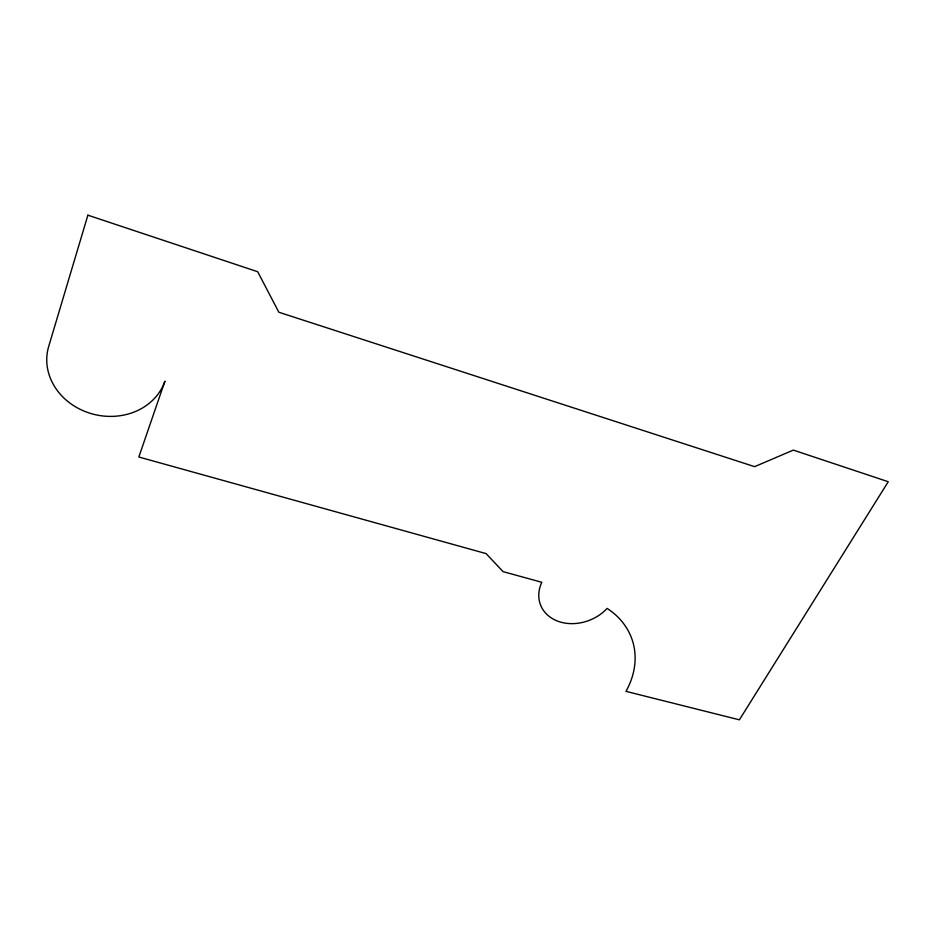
<?xml version="1.0" encoding="UTF-8"?>
<svg xmlns="http://www.w3.org/2000/svg" width="935" height="935" viewBox="0 0 935 935"><rect width="100%" height="100%" fill="white"/><g stroke="black" fill="none" stroke-linecap="round" stroke-linejoin="round"><path stroke-width="1.4" d="M87.89 215.179L48.702 346.429A60.705 53.143 12.7 0 0 90.847 413.515A60.705 53.143 12.7 0 0 164.934 381.129L138.836 457.005L486.106 553.613L503.077 571.647L541.809 582.283A40.076 32.094 -21.6 0 0 557.05 620.898A40.076 32.094 -21.6 0 0 607.119 608.393A92.81 72.112 -18.6 0 1 625.982 691.362L739.386 719.821L888.25 481.724L793.336 450.109L754.615 466.658L278.84 312.232L257.698 271.734L87.89 215.179"/></g></svg>
